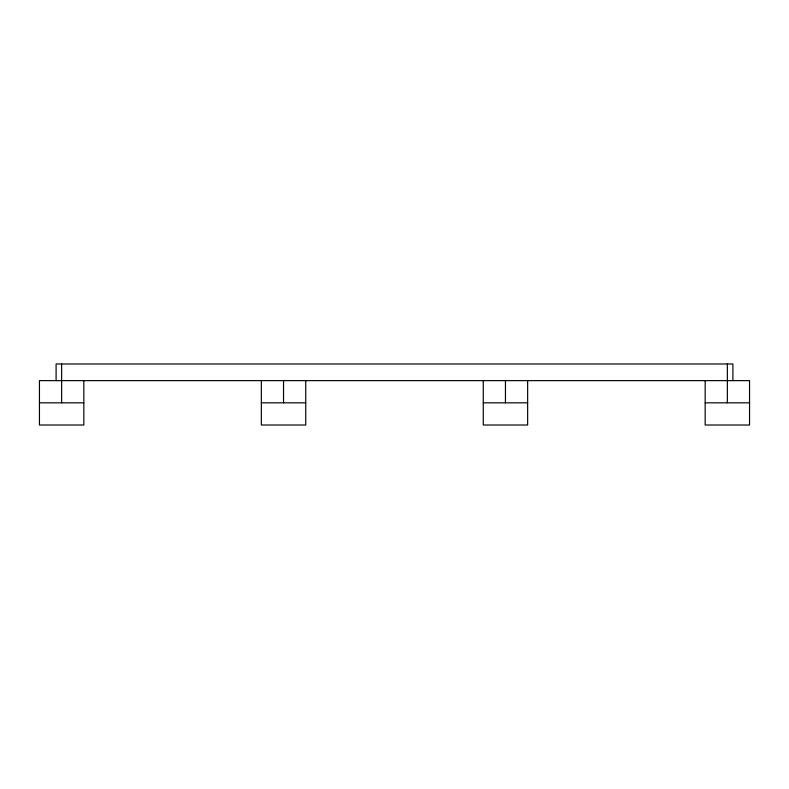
<?xml version="1.0" encoding="UTF-8"?>
<svg xmlns="http://www.w3.org/2000/svg" width="789" height="789" viewBox="0 0 789 789"><rect width="100%" height="100%" fill="white"/><g stroke="black" fill="none" stroke-linecap="round" stroke-linejoin="round"><path stroke-width="1.18" d="M39.45 402.824L83.831 402.824M261.356 402.824L305.738 402.824M483.262 402.824L527.644 402.824M705.169 402.824L749.55 402.824M732.902 380.633L732.902 363.985L56.098 363.985L56.098 380.633M727.359 363.985L727.359 402.824M705.169 380.633L705.169 425.015L749.55 425.015L749.55 380.633L39.45 380.633L39.45 425.015L83.831 425.015L83.831 380.633M527.644 380.633L527.644 425.015L483.262 425.015L483.262 380.633M505.453 380.633L505.453 402.824M305.738 380.633L305.738 425.015L261.356 425.015L261.356 380.633M283.547 380.633L283.547 402.824M61.641 363.985L61.641 402.824"/></g></svg>
